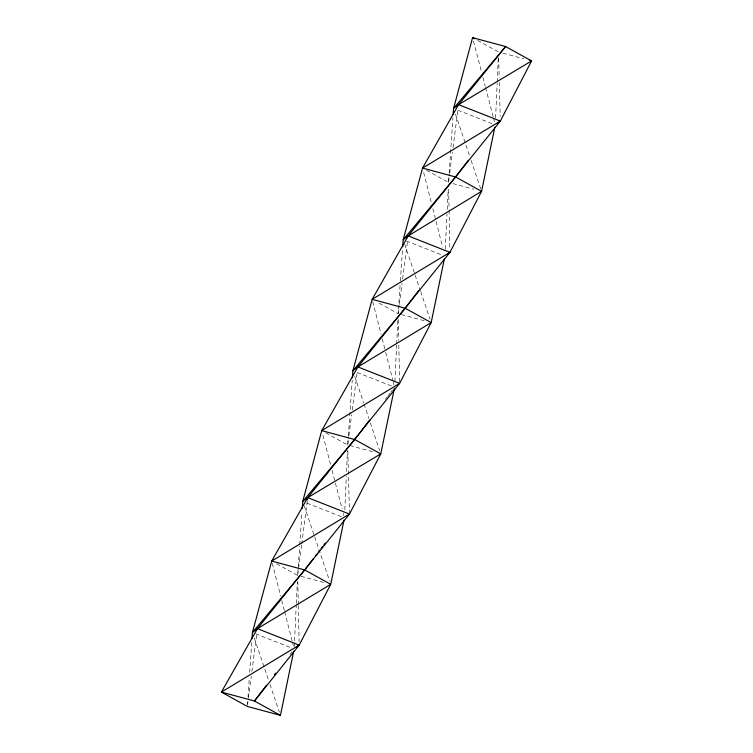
<?xml version="1.0" encoding="UTF-8"?>
<svg xmlns="http://www.w3.org/2000/svg" width="753" height="753" viewBox="0 0 753 753"><rect width="100%" height="100%" fill="white"/><g stroke="black" fill="none" stroke-linecap="round" stroke-linejoin="round"><path stroke-width="0.56" stroke-dasharray="3.77 2.82" d="M344.818 509.819L346.314 476.244M346.512 471.613L347.444 450.774M495.615 117.995L497.159 83.263M497.215 82.105L498.288 57.793M294.272 646.62L294.498 641.951M294.555 640.784L296.277 604.593M296.334 603.426L297.331 582.417M394.901 381.404L396.624 345.213M396.68 344.046L397.857 319.536M445.268 249.177L446.981 214.05M447.207 209.362L448.176 189.455M247.53 704.093L247.69 701.749M248.01 697.052L249.299 678.274M249.695 672.41L251.784 641.895M276.69 563.818L297.67 575.414L299.675 546.076M299.75 544.899L302 512.04M379.154 303.214L398.13 313.7L400.295 282.008M400.38 280.841L402.46 250.325M426.546 170.291L448.524 182.433L449.08 174.216M449.165 173.039L452.93 117.882M325.72 432.834L347.698 444.985L348.262 436.862M348.347 435.705L352.235 380.067M247.521 705.279L248.274 699.481M248.424 698.313L251.276 676.26M251.879 671.61L256.829 633.301M297.67 575.414L298.423 569.607M298.574 568.449L301.577 545.228M301.727 544.061L307.28 501.103M398.13 313.7L399.184 305.567M399.335 304.41L402.036 283.514M402.639 278.864L407.589 240.555M448.524 182.433L449.569 174.31M449.72 173.143L452.421 152.247M453.024 147.597L457.975 109.289M347.698 444.985L348.761 436.825M348.912 435.667L351.651 414.696M352.263 410.037L357.289 371.596M385.376 399.382L387.513 396.577M388.219 395.645L390.355 392.84M391.071 391.908L392.492 390.035M289.905 654.526L292.032 651.74M502.957 53.19L523.89 58.828M452.93 183.619L473.863 189.257M401.434 314.594L425.68 321.117M349.9 445.578L374.137 452.101M300.974 576.299L325.211 582.831M457.852 110.183L492.104 123.671M406.394 241.026L441.71 254.938M357.167 372.481L391.409 385.969M307.008 503.164L341.25 516.652M255.634 633.772L290.95 647.684M477.571 40.408L498.552 52.004M455.443 114.014L469.627 155.993M471.124 160.408L480.828 189.125M404.681 244.179L414.762 273.998M415.129 275.109L420.362 290.573M420.729 291.675L430.067 319.291M304.212 505.894L314.293 535.712M314.669 536.823L329.607 581.005M254.288 638.026L268.473 680.006M269.969 684.421L279.307 712.037M354.748 376.331L363.661 402.921M364.028 404.032L368.866 418.433M370.344 422.866L379.634 450.567M473.458 41.048L481.732 72.796M482.908 77.324L485.271 86.397M485.563 87.527L493.243 117.007M493.535 118.136L494.721 122.673M322.905 435.168L330.878 465.768M332.064 470.305L342.097 508.849M343.283 513.386L343.867 515.654M372.735 301.605L381.084 334.276M382.242 338.784L385.404 351.18M385.696 352.31L392.897 380.472M393.179 381.602L394.045 384.981M272.275 563.31L280.624 595.99M281.773 600.499L284.37 610.636M284.653 611.765L292.145 641.067M292.437 642.187L293.585 646.695M423.694 172.597L431.441 203.103M432.871 208.75L442.623 247.163M498.702 57.859L499.211 77.766M499.324 82.444L500.199 116.404M347.848 450.84L349.439 512.897M398.252 319.507L398.704 340.412M398.808 345.062L399.608 382.223M297.793 581.222L298.292 604.452M298.32 605.61L299.092 641.612M448.666 189.427L449.061 209.24M449.08 210.398L449.861 248.857"/><path stroke-width="1.13" d="M252.02 638.375L252.424 632.501L271.701 561.06L307.732 497.62L399.627 383.39L431.187 322.604L444.449 258.495M302.245 508.52L302.725 501.47L321.729 430.631L357.891 366.937L449.927 252.359L481.572 191.337L494.834 127.229M402.704 246.805L403.184 239.765L422.546 168.079L458.577 104.648L505.63 46.554L531.599 60.908L500.321 121.092L408.192 235.905L372.161 299.346L352.884 370.796L352.404 377.752M453.174 114.362L453.57 108.498L472.573 37.65L505.63 46.554L453.57 108.498L458.577 104.648L531.599 60.908L529.397 60.315M307.431 499.945L307.732 497.62L380.754 453.89L394.384 388.388M418.687 290.592L405.208 308.25L352.884 370.796L357.891 366.937L399.627 383.39L321.729 430.631L354.776 439.536L380.754 453.89L349.467 514.064L257.432 628.651L221.401 692.092L247.37 706.446L280.427 715.35L293.689 651.241M343.989 520.21L330.727 584.319L299.167 645.105L254.448 700.996L221.401 692.092L299.167 645.105L257.432 628.651L252.424 632.501L304.749 569.965L313.257 558.811M369.723 419.92L354.776 439.536L302.725 501.47L307.732 497.62L349.467 514.064L271.701 561.06L304.749 569.965L330.727 584.319L257.432 628.651M468.366 160.257L455.603 176.983L403.184 239.765L408.192 235.905L481.572 191.337L455.603 176.983L422.546 168.079L500.321 121.092L458.577 104.648M315.385 556.025L316.806 554.17M318.227 552.307L319.639 550.452M321.06 548.589L322.482 546.734M323.894 544.871L325.315 543.017M266.506 685.202L254.448 700.996L280.427 715.35M274.308 674.97L275.72 673.116M496.98 123.652L500.321 121.092M448.261 253.639L449.927 252.359L408.192 235.905M296.663 647.025L299.167 645.105M449.927 252.359L372.161 299.346L405.208 308.25L431.187 322.604L357.891 366.937M472.573 37.65L474.578 38.751"/></g></svg>
